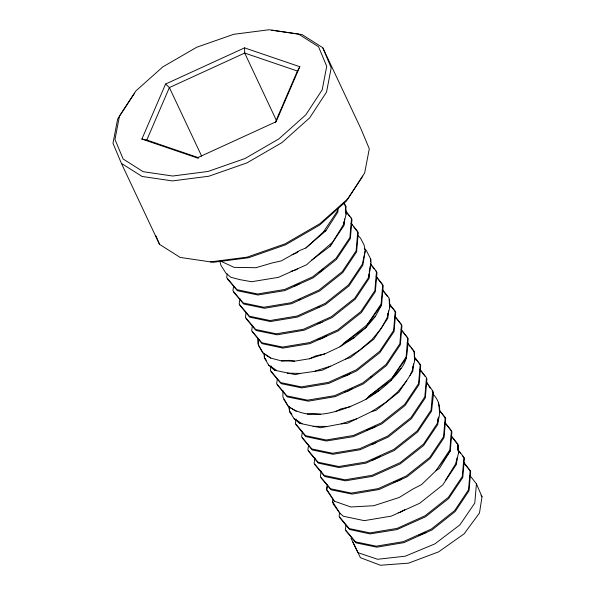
<?xml version="1.0" encoding="UTF-8"?>
<svg xmlns="http://www.w3.org/2000/svg" width="595" height="595" viewBox="0 0 595 595"><rect width="100%" height="100%" fill="white"/><g stroke="black" fill="none" stroke-linecap="round" stroke-linejoin="round"><path stroke-width="0.89" d="M282.923 390.469L282.893 396.984L288.278 406.348C311.512 422.933 343.047 410.743 365.865 399.349C379.424 391.391 391.86 381.388 401.03 368.506C408.073 360.072 407.292 348.99 408.17 338.689L402.079 331.028M257.999 338.488L257.91 343.895L262.916 352.887L270.695 358.071L281.457 360.897L294.689 361.143L309.393 358.778L324.796 353.899L339.976 346.766L354.003 337.782L366.111 327.391L375.482 316.25L381.588 304.96L383.232 285.771L376.39 276.98M370.09 266.448L369.101 278.415L355.289 299.129L332.144 317.522L304.268 330.188L277.218 334.814L256.103 330.515L245.928 318.474M370.477 261.845L370.7 259.085L366.245 250.324L364.244 248.755M413.421 363.947L412.818 371.325L399.059 391.986L376.01 410.342L371.771 411.532L347.614 423.216L341.188 423.871L320.579 427.731L299.679 423.35L294.071 418.642L289.512 411.509L289.014 406.259M338.183 208.376L337.871 212.051L325.896 230.763L305.867 247.989L300.185 250.294L281.242 260.922L272.153 262.938L255.947 267.705L234.073 267.363L220.113 260.855M438.418 417.073L437.801 424.413L423.647 445.484L400.219 463.899L372.344 476.379L345.435 480.82L324.833 476.536L314.636 464.509M327.406 484.427L326.61 489.893L334.241 501.161L350.812 506.977L373.712 505.728L399.312 497.45L412.603 489.209L421.602 484.59L435.919 470.757L439.512 468.302L450.289 450.958L451.91 431.687L444.8 422.643M337.625 208.287L337.395 211.039L323.502 231.842L305.867 247.989M388.468 310.94L387.836 318.228L373.824 339.157L350.41 357.625L345.673 359.06L322.237 370.246L300.393 373.415L295.306 374.634L274.615 370.216L268.68 365.137L264.344 357.833L264.068 353.385M426.95 378.68L425.306 397.869L411.457 418.627L388.208 437.065L360.198 449.731L333.096 454.275L312.323 449.976L302.104 437.823M426.496 382.057L432.714 390.908L431.078 410.134L417.214 430.899L393.838 449.411L365.865 462.025L338.748 466.532L318.05 462.218L307.868 450.058L308.537 445.506M469.805 475.405L476.431 483.817L474.795 503.043L459.92 524.857L434.9 543.882L405.284 556.176L377.639 559.278L358.078 552.733L350.99 538.178M344.676 218.953L344.118 225.319L330.069 246.285L311.587 260.283L306.67 264.723L278.445 277.352L251.559 281.725L239.837 279.628L230.867 277.292L225.869 273.105L220.901 265.236L219.957 261.644M345.39 210.771L345.784 206.22L343.627 203.423M457.086 457.86L456.536 464.234L442.754 484.925L419.676 503.288L391.324 516.125L364.281 520.64L343.404 516.267L340.02 513.433L333.341 504.218L332.523 501.615L332.999 498.989M457.882 448.756L458.195 445.112L451.151 436.023M409.94 375.519L412.342 370.313L412.752 366.639M432.714 390.908L433.562 393.436L431.554 411.145L417.578 432.029L394.15 450.519L366.022 463.133L339.053 467.551L318.362 463.141L308.344 451.055M246.085 312.784L245.415 317.351L255.56 329.474L276.281 333.802L303.383 329.303L331.415 316.666L354.724 298.207L368.625 277.404L369.041 273.737M369.25 271.908L369.458 270.078M370.395 261.83L370.7 259.085L371.064 262.626L368.625 277.404M314.919 457.875L314.115 463.349L324.26 475.472L344.981 479.808L372.083 475.301L400.115 462.665L423.424 444.212L437.325 423.402L437.846 418.843M345.673 359.06L359.685 350.105L371.853 339.678L381.269 328.485L387.36 317.217L387.784 313.595M445.291 480.559L456.06 463.222L456.38 460.508M457.875 447.827L458.195 445.112L458.5 453.13L456.06 463.222M330.069 246.285L343.642 224.308L343.962 221.593M345.36 209.842L345.784 206.22L346.082 214.215L343.642 224.308M227.216 273.879L226.68 277.53L236.825 289.653L257.546 293.989L284.648 289.482L312.673 276.846L335.989 258.386L349.882 237.584L351.519 218.358L345.45 210.645M233.59 286.24L232.928 290.799L243.072 302.929L263.793 307.258L290.896 302.758L318.92 290.115L342.237 271.662L356.13 250.852L357.766 231.633L351.147 223.222M239.971 298.593L239.168 304.052L249.35 316.213L270.048 320.534L297.158 316.019L325.138 303.405L348.514 284.901L362.377 264.128L365.293 250.361L364.014 244.902L360.481 238.059L357.974 235.672M252.466 325.145L251.663 330.619L261.807 342.742L282.528 347.078L309.631 342.571L337.655 329.935L360.972 311.483L374.865 290.672L376.501 271.454L370.432 263.741M271.067 365.88L270.398 370.44L280.543 382.563L301.263 386.899L328.366 382.392L356.39 369.755L379.707 351.295L393.6 330.493L395.236 311.267L389.167 303.554M277.315 379.149L276.645 383.715L286.79 395.839L307.511 400.167L334.613 395.668L362.638 383.031L385.954 364.571L399.847 343.769L401.484 324.543L394.864 316.131M296.05 418.969L295.38 423.528L305.525 435.659L326.246 439.988L353.348 435.488L381.373 422.844L404.689 404.392L418.582 383.582L420.219 364.363L414.15 356.65M302.424 431.33L301.628 436.804L311.773 448.928L332.493 453.264L359.596 448.756L387.62 436.12L410.937 417.66L424.83 396.858L426.466 377.632L419.847 369.22M321.159 471.151L320.363 476.625L330.508 488.748L351.228 493.084L378.331 488.577L406.355 475.94L429.672 457.481L443.565 436.678L445.201 417.452L439.132 409.739M339.633 512.793L339.098 516.445L349.243 528.568L369.964 532.897L397.066 528.397L425.09 515.761L448.407 497.301L462.3 476.498L463.936 457.272L457.867 449.56M346.007 525.154L345.345 529.714L355.49 541.837L376.211 546.173L403.313 541.666L431.338 529.029L454.654 510.577L468.548 489.767L470.184 470.548L463.565 462.129M476.431 483.817L482.01 496.788L479.481 512.994L464.137 533.819L438.656 551.84L408.564 563.145L380.45 565.25L360.429 557.708L352.865 542.164M365.293 250.361L362.853 265.139L348.938 285.964L325.51 304.484L297.448 317.09L270.398 321.545L249.721 317.172L239.644 305.049M327.548 484.947L326.61 489.893M437.325 423.402C440.925 413.265 441.193 402.399 433.145 394.284M387.36 317.217L389.799 307.124L389.494 299.084M412.342 370.313L414.782 360.22L414.41 351.965L411.071 347.77M376.129 276.311L382.749 284.722L381.112 303.948L367.219 324.751L366.111 327.391L343.903 343.211L339.976 346.766M141.885 139.059L165.581 84.044L244.545 47.868L299.813 66.714L276.117 121.73L197.153 157.906L141.885 139.059L146.779 140.048L198.618 157.727M146.779 140.048L169.382 87.569L244.701 53.059L297.418 71.036L299.813 66.714M275.18 122.674L297.418 71.036M289.155 407.039L289.512 411.509L291.9 414.298M134.552 93.214L117.639 119.03L112.99 143.254L121.402 163.372L159.497 244.337L180.136 257.412L213.255 262.298L248.591 257.739L285.518 244.828L319.478 225.17L346.409 201.117L362.801 176.075M354.003 337.782L343.903 343.211L367.219 324.751L381.588 304.96M406.571 358.049L392.202 377.847L368.885 396.3L365.865 399.349M450.289 450.958L435.919 470.757L449.813 449.946L451.449 430.728L444.829 422.316M406.802 380.763L397.631 391.964L385.716 402.413L371.771 411.532M321.293 271.06L323.13 268.97M401.03 368.506L392.202 377.847L406.095 357.037L407.731 337.819L401.104 329.399M367.219 324.751L375.482 316.25M311.587 260.283L331.675 243.02M298.385 251.373L296.243 253.083L292.056 254.757M401.811 478.774L400.338 479.882L393.421 482.471M375.809 426.258L374.315 427.359L366.535 430.155M391.808 379.759L368.885 396.3L379.774 390.283M350.544 373.191L348.283 374.82L343.092 376.613M297.693 268.68L296.198 269.699L291.022 271.35M376.494 442.286L374.181 443.751L371.525 444.495M352.009 388.736L348.12 391.131L344.587 392.068M370.678 377.23L372.232 376.271M326.767 335.677L322.059 338.503L317.663 339.611M299.159 284.008L294.242 286.277M318.92 272.443L320.504 271.521M404.808 509.677L399.996 512.347L398.204 512.726M380.384 456.179L373.928 459.66L372.15 460.009M299.01 299.88L300.646 299.069M335.23 411.658L340.853 408.936L350.76 406.601M309.393 358.778L315.878 355.847L324.796 353.899M323.502 231.842L325.896 230.763M317.232 307.645L319.738 306.611M418.582 535.411L426.362 532.399M317.923 323.702L322.245 322.267M341.188 423.871L356.628 418.821M315.082 371.057L330.522 366.17M210.526 261.882L246.955 257.181L285.005 243.876L319.998 223.623L347.74 198.842L364.646 173.026L369.302 148.795L360.89 128.684L322.795 47.719L302.156 34.636L271.766 30.174M307.221 414.083L313.758 413.443L320.474 414.172M281.457 360.897L288.776 360.354L294.689 361.143M313.082 426.355L326.38 426.422M287.207 373.154L300.393 373.415M197.153 157.906L198.715 157.987M294.071 418.642L302.089 423.7M121.402 163.372L142.034 176.447L172.431 180.917L208.86 176.217L246.903 162.911L281.896 142.651L309.645 117.877L326.551 92.054L331.199 67.83L322.795 47.719M268.68 365.137L276.452 370.328M296.258 411.405L288.278 406.348L283.726 399.208M270.695 358.071L262.916 352.887L258.572 345.576M165.581 84.044L169.382 87.569L201.668 156.18M270.926 371.63L281.19 383.663L301.836 387.91L328.775 383.425L356.636 370.908L379.974 352.53L394.076 331.504L395.712 312.263L389.599 304.528M227.193 278.683L237.42 290.724L257.933 295.001L284.812 290.591L313.215 277.82L336.376 259.494L350.358 238.595L351.995 219.369L350.886 217.963M277.144 384.801L287.392 396.917L308.284 401.179L335.297 396.612L363.367 383.887L386.467 365.538L400.323 344.78L401.975 325.591L395.4 317.187M320.869 477.748L331.125 489.834L352.062 494.088L379.045 489.514L407.129 476.766L430.192 458.447L444.041 437.689L445.692 418.508L440.196 411.495M233.418 291.87L243.66 303.993L264.507 308.27L291.55 303.71L319.597 291.007L342.75 272.629L356.606 251.863L358.25 232.682L353.333 226.39M345.829 530.755L356.055 542.9L376.866 547.184L403.946 542.633L431.97 529.952L455.175 511.544L469.024 490.778L470.667 471.597L463.587 462.516M289.624 411.309L290.806 412.729M264.344 357.833L265.482 359.209M273.477 368.841L274.615 370.216L273.44 368.796M264.626 358.145L266.389 360.272M295.841 424.48L305.86 436.589L326.395 440.999L353.318 436.656L381.759 423.915L405.024 405.552L419.059 384.593L420.702 365.404L415.176 358.376M339.559 517.375L349.548 529.483L370.038 533.908L396.962 529.587L425.447 516.839L448.727 498.476L462.776 477.51L464.42 458.299L462.203 455.487M252.116 331.534L262.053 343.635L282.982 348.09L309.995 343.62L338.265 330.872L361.396 312.546L375.341 291.684L376.992 272.503L375.333 270.39M343.56 202.828L345.226 204.911L346.082 214.215M382.28 289.467L388.944 297.82L389.799 307.124M407.27 342.571L413.927 350.916L414.782 360.22M407.166 342.876L409.955 346.372M451.538 436.172L457.644 443.825L458.5 453.13M345.338 210.935L349.778 216.558M457.771 449.865L460.537 453.383M370.365 264.068L374.233 268.985M351.147 223.594L352.24 224.992M419.891 369.621L425.321 376.59M382.414 289.988L387.315 296.288M426.377 382.116L427.812 384.377M428.772 385.887L430.207 388.156M432.126 391.175L433.562 393.436M332.523 501.615L340.02 513.433M327.22 490.057L334.241 501.161M481.095 495.219L482.01 496.788M276.593 120.837L244.701 53.059L244.545 47.868M155.994 235.955L159.497 244.337M438.411 402.488L439.824 412.387M264.21 353.542L264.455 356.308M258.141 338.458L258.52 344.683M119.491 115.973L114.976 139.475L123.135 158.999L143.164 171.695L172.654 176.023L207.997 171.464L244.924 158.56L278.884 138.895L305.808 114.842L322.207 89.8L326.722 66.298L318.563 46.782L298.534 34.086L269.037 29.75L233.701 34.309L196.774 47.221L162.807 66.885L135.883 90.931L119.491 115.973M299.679 423.35L297.887 421.26L299.679 423.35"/></g></svg>
